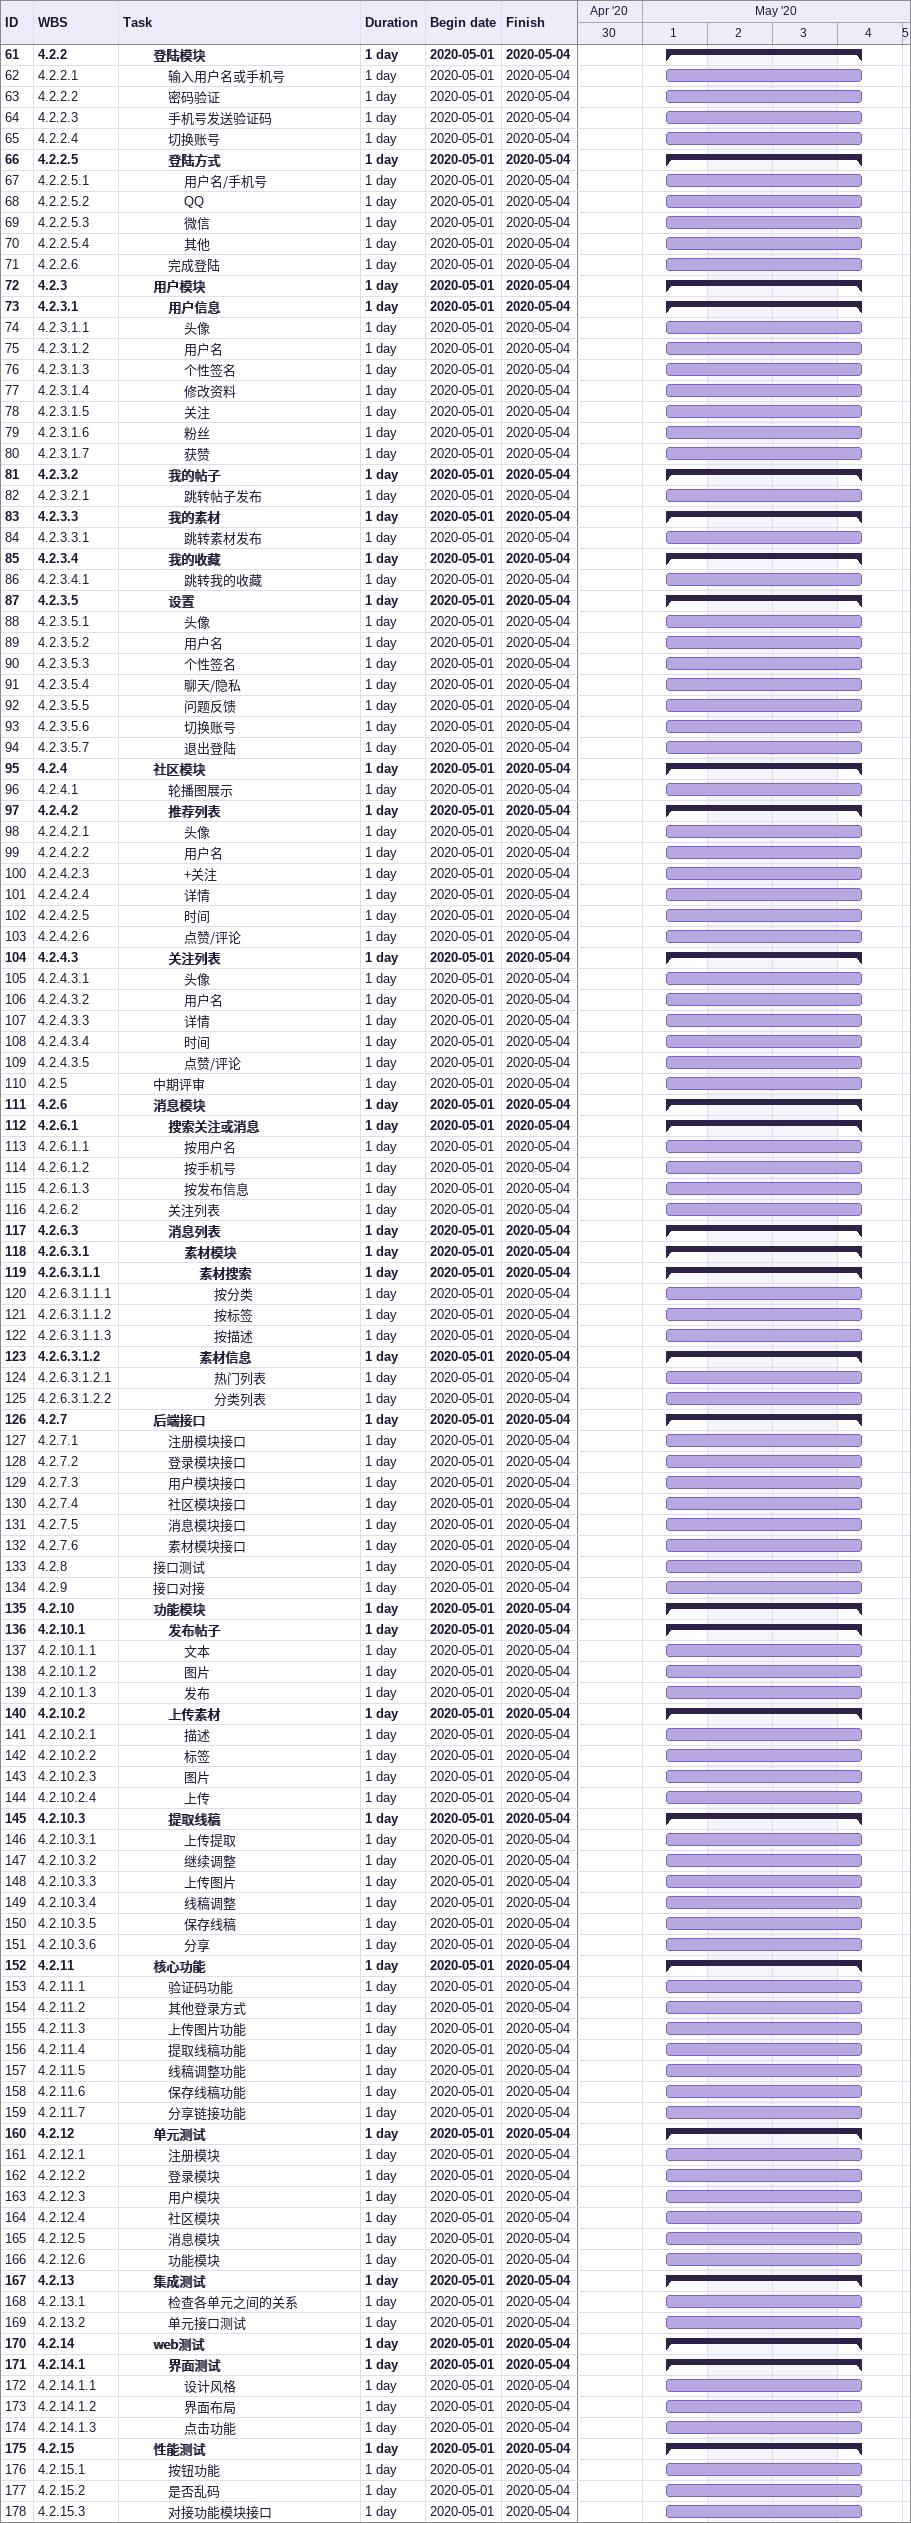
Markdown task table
| ID | WBS | Task | Duration | Start | Finish |
|---|---|---|---|---|---|
| 61 | 4.2.2 | **登陆模块** | 1d | 2020-05-01 | 2020-05-04 |
| 62 | 4.2.2.1 | 输入用户名或手机号 | 1d | 2020-05-01 | 2020-05-04 |
| 63 | 4.2.2.2 | 密码验证 | 1d | 2020-05-01 | 2020-05-04 |
| 64 | 4.2.2.3 | 手机号发送验证码 | 1d | 2020-05-01 | 2020-05-04 |
| 65 | 4.2.2.4 | 切换账号 | 1d | 2020-05-01 | 2020-05-04 |
| 66 | 4.2.2.5 | **登陆方式** | 1d | 2020-05-01 | 2020-05-04 |
| 67 | 4.2.2.5.1 | 用户名/手机号 | 1d | 2020-05-01 | 2020-05-04 |
| 68 | 4.2.2.5.2 | QQ | 1d | 2020-05-01 | 2020-05-04 |
| 69 | 4.2.2.5.3 | 微信 | 1d | 2020-05-01 | 2020-05-04 |
| 70 | 4.2.2.5.4 | 其他 | 1d | 2020-05-01 | 2020-05-04 |
| 71 | 4.2.2.6 | 完成登陆 | 1d | 2020-05-01 | 2020-05-04 |
| 72 | 4.2.3 | **用户模块** | 1d | 2020-05-01 | 2020-05-04 |
| 73 | 4.2.3.1 | **用户信息** | 1d | 2020-05-01 | 2020-05-04 |
| 74 | 4.2.3.1.1 | 头像 | 1d | 2020-05-01 | 2020-05-04 |
| 75 | 4.2.3.1.2 | 用户名 | 1d | 2020-05-01 | 2020-05-04 |
| 76 | 4.2.3.1.3 | 个性签名 | 1d | 2020-05-01 | 2020-05-04 |
| 77 | 4.2.3.1.4 | 修改资料 | 1d | 2020-05-01 | 2020-05-04 |
| 78 | 4.2.3.1.5 | 关注 | 1d | 2020-05-01 | 2020-05-04 |
| 79 | 4.2.3.1.6 | 粉丝 | 1d | 2020-05-01 | 2020-05-04 |
| 80 | 4.2.3.1.7 | 获赞 | 1d | 2020-05-01 | 2020-05-04 |
| 81 | 4.2.3.2 | **我的帖子** | 1d | 2020-05-01 | 2020-05-04 |
| 82 | 4.2.3.2.1 | 跳转帖子发布 | 1d | 2020-05-01 | 2020-05-04 |
| 83 | 4.2.3.3 | **我的素材** | 1d | 2020-05-01 | 2020-05-04 |
| 84 | 4.2.3.3.1 | 跳转素材发布 | 1d | 2020-05-01 | 2020-05-04 |
| 85 | 4.2.3.4 | **我的收藏** | 1d | 2020-05-01 | 2020-05-04 |
| 86 | 4.2.3.4.1 | 跳转我的收藏 | 1d | 2020-05-01 | 2020-05-04 |
| 87 | 4.2.3.5 | **设置** | 1d | 2020-05-01 | 2020-05-04 |
| 88 | 4.2.3.5.1 | 头像 | 1d | 2020-05-01 | 2020-05-04 |
| 89 | 4.2.3.5.2 | 用户名 | 1d | 2020-05-01 | 2020-05-04 |
| 90 | 4.2.3.5.3 | 个性签名 | 1d | 2020-05-01 | 2020-05-04 |
| 91 | 4.2.3.5.4 | 聊天/隐私 | 1d | 2020-05-01 | 2020-05-04 |
| 92 | 4.2.3.5.5 | 问题反馈 | 1d | 2020-05-01 | 2020-05-04 |
| 93 | 4.2.3.5.6 | 切换账号 | 1d | 2020-05-01 | 2020-05-04 |
| 94 | 4.2.3.5.7 | 退出登陆 | 1d | 2020-05-01 | 2020-05-04 |
| 95 | 4.2.4 | **社区模块** | 1d | 2020-05-01 | 2020-05-04 |
| 96 | 4.2.4.1 | 轮播图展示 | 1d | 2020-05-01 | 2020-05-04 |
| 97 | 4.2.4.2 | **推荐列表** | 1d | 2020-05-01 | 2020-05-04 |
| 98 | 4.2.4.2.1 | 头像 | 1d | 2020-05-01 | 2020-05-04 |
| 99 | 4.2.4.2.2 | 用户名 | 1d | 2020-05-01 | 2020-05-04 |
| 100 | 4.2.4.2.3 | +关注 | 1d | 2020-05-01 | 2020-05-04 |
| 101 | 4.2.4.2.4 | 详情 | 1d | 2020-05-01 | 2020-05-04 |
| 102 | 4.2.4.2.5 | 时间 | 1d | 2020-05-01 | 2020-05-04 |
| 103 | 4.2.4.2.6 | 点赞/评论 | 1d | 2020-05-01 | 2020-05-04 |
| 104 | 4.2.4.3 | **关注列表** | 1d | 2020-05-01 | 2020-05-04 |
| 105 | 4.2.4.3.1 | 头像 | 1d | 2020-05-01 | 2020-05-04 |
| 106 | 4.2.4.3.2 | 用户名 | 1d | 2020-05-01 | 2020-05-04 |
| 107 | 4.2.4.3.3 | 详情 | 1d | 2020-05-01 | 2020-05-04 |
| 108 | 4.2.4.3.4 | 时间 | 1d | 2020-05-01 | 2020-05-04 |
| 109 | 4.2.4.3.5 | 点赞/评论 | 1d | 2020-05-01 | 2020-05-04 |
| 110 | 4.2.5 | 中期评审 | 1d | 2020-05-01 | 2020-05-04 |
| 111 | 4.2.6 | **消息模块** | 1d | 2020-05-01 | 2020-05-04 |
| 112 | 4.2.6.1 | **搜索关注或消息** | 1d | 2020-05-01 | 2020-05-04 |
| 113 | 4.2.6.1.1 | 按用户名 | 1d | 2020-05-01 | 2020-05-04 |
| 114 | 4.2.6.1.2 | 按手机号 | 1d | 2020-05-01 | 2020-05-04 |
| 115 | 4.2.6.1.3 | 按发布信息 | 1d | 2020-05-01 | 2020-05-04 |
| 116 | 4.2.6.2 | 关注列表 | 1d | 2020-05-01 | 2020-05-04 |
| 117 | 4.2.6.3 | **消息列表** | 1d | 2020-05-01 | 2020-05-04 |
| 118 | 4.2.6.3.1 | **素材模块** | 1d | 2020-05-01 | 2020-05-04 |
| 119 | 4.2.6.3.1.1 | **素材搜索** | 1d | 2020-05-01 | 2020-05-04 |
| 120 | 4.2.6.3.1.1.1 | 按分类 | 1d | 2020-05-01 | 2020-05-04 |
| 121 | 4.2.6.3.1.1.2 | 按标签 | 1d | 2020-05-01 | 2020-05-04 |
| 122 | 4.2.6.3.1.1.3 | 按描述 | 1d | 2020-05-01 | 2020-05-04 |
| 123 | 4.2.6.3.1.2 | **素材信息** | 1d | 2020-05-01 | 2020-05-04 |
| 124 | 4.2.6.3.1.2.1 | 热门列表 | 1d | 2020-05-01 | 2020-05-04 |
| 125 | 4.2.6.3.1.2.2 | 分类列表 | 1d | 2020-05-01 | 2020-05-04 |
| 126 | 4.2.7 | **后端接口** | 1d | 2020-05-01 | 2020-05-04 |
| 127 | 4.2.7.1 | 注册模块接口 | 1d | 2020-05-01 | 2020-05-04 |
| 128 | 4.2.7.2 | 登录模块接口 | 1d | 2020-05-01 | 2020-05-04 |
| 129 | 4.2.7.3 | 用户模块接口 | 1d | 2020-05-01 | 2020-05-04 |
| 130 | 4.2.7.4 | 社区模块接口 | 1d | 2020-05-01 | 2020-05-04 |
| 131 | 4.2.7.5 | 消息模块接口 | 1d | 2020-05-01 | 2020-05-04 |
| 132 | 4.2.7.6 | 素材模块接口 | 1d | 2020-05-01 | 2020-05-04 |
| 133 | 4.2.8 | 接口测试 | 1d | 2020-05-01 | 2020-05-04 |
| 134 | 4.2.9 | 接口对接 | 1d | 2020-05-01 | 2020-05-04 |
| 135 | 4.2.10 | **功能模块** | 1d | 2020-05-01 | 2020-05-04 |
| 136 | 4.2.10.1 | **发布帖子** | 1d | 2020-05-01 | 2020-05-04 |
| 137 | 4.2.10.1.1 | 文本 | 1d | 2020-05-01 | 2020-05-04 |
| 138 | 4.2.10.1.2 | 图片 | 1d | 2020-05-01 | 2020-05-04 |
| 139 | 4.2.10.1.3 | 发布 | 1d | 2020-05-01 | 2020-05-04 |
| 140 | 4.2.10.2 | **上传素材** | 1d | 2020-05-01 | 2020-05-04 |
| 141 | 4.2.10.2.1 | 描述 | 1d | 2020-05-01 | 2020-05-04 |
| 142 | 4.2.10.2.2 | 标签 | 1d | 2020-05-01 | 2020-05-04 |
| 143 | 4.2.10.2.3 | 图片 | 1d | 2020-05-01 | 2020-05-04 |
| 144 | 4.2.10.2.4 | 上传 | 1d | 2020-05-01 | 2020-05-04 |
| 145 | 4.2.10.3 | **提取线稿** | 1d | 2020-05-01 | 2020-05-04 |
| 146 | 4.2.10.3.1 | 上传提取 | 1d | 2020-05-01 | 2020-05-04 |
| 147 | 4.2.10.3.2 | 继续调整 | 1d | 2020-05-01 | 2020-05-04 |
| 148 | 4.2.10.3.3 | 上传图片 | 1d | 2020-05-01 | 2020-05-04 |
| 149 | 4.2.10.3.4 | 线稿调整 | 1d | 2020-05-01 | 2020-05-04 |
| 150 | 4.2.10.3.5 | 保存线稿 | 1d | 2020-05-01 | 2020-05-04 |
| 151 | 4.2.10.3.6 | 分享 | 1d | 2020-05-01 | 2020-05-04 |
| 152 | 4.2.11 | **核心功能** | 1d | 2020-05-01 | 2020-05-04 |
| 153 | 4.2.11.1 | 验证码功能 | 1d | 2020-05-01 | 2020-05-04 |
| 154 | 4.2.11.2 | 其他登录方式 | 1d | 2020-05-01 | 2020-05-04 |
| 155 | 4.2.11.3 | 上传图片功能 | 1d | 2020-05-01 | 2020-05-04 |
| 156 | 4.2.11.4 | 提取线稿功能 | 1d | 2020-05-01 | 2020-05-04 |
| 157 | 4.2.11.5 | 线稿调整功能 | 1d | 2020-05-01 | 2020-05-04 |
| 158 | 4.2.11.6 | 保存线稿功能 | 1d | 2020-05-01 | 2020-05-04 |
| 159 | 4.2.11.7 | 分享链接功能 | 1d | 2020-05-01 | 2020-05-04 |
| 160 | 4.2.12 | **单元测试** | 1d | 2020-05-01 | 2020-05-04 |
| 161 | 4.2.12.1 | 注册模块 | 1d | 2020-05-01 | 2020-05-04 |
| 162 | 4.2.12.2 | 登录模块 | 1d | 2020-05-01 | 2020-05-04 |
| 163 | 4.2.12.3 | 用户模块 | 1d | 2020-05-01 | 2020-05-04 |
| 164 | 4.2.12.4 | 社区模块 | 1d | 2020-05-01 | 2020-05-04 |
| 165 | 4.2.12.5 | 消息模块 | 1d | 2020-05-01 | 2020-05-04 |
| 166 | 4.2.12.6 | 功能模块 | 1d | 2020-05-01 | 2020-05-04 |
| 167 | 4.2.13 | **集成测试** | 1d | 2020-05-01 | 2020-05-04 |
| 168 | 4.2.13.1 | 检查各单元之间的关系 | 1d | 2020-05-01 | 2020-05-04 |
| 169 | 4.2.13.2 | 单元接口测试 | 1d | 2020-05-01 | 2020-05-04 |
| 170 | 4.2.14 | **web测试** | 1d | 2020-05-01 | 2020-05-04 |
| 171 | 4.2.14.1 | **界面测试** | 1d | 2020-05-01 | 2020-05-04 |
| 172 | 4.2.14.1.1 | 设计风格 | 1d | 2020-05-01 | 2020-05-04 |
| 173 | 4.2.14.1.2 | 界面布局 | 1d | 2020-05-01 | 2020-05-04 |
| 174 | 4.2.14.1.3 | 点击功能 | 1d | 2020-05-01 | 2020-05-04 |
| 175 | 4.2.15 | **性能测试** | 1d | 2020-05-01 | 2020-05-04 |
| 176 | 4.2.15.1 | 按钮功能 | 1d | 2020-05-01 | 2020-05-04 |
| 177 | 4.2.15.2 | 是否乱码 | 1d | 2020-05-01 | 2020-05-04 |
| 178 | 4.2.15.3 | 对接功能模块接口 | 1d | 2020-05-01 | 2020-05-04 |
